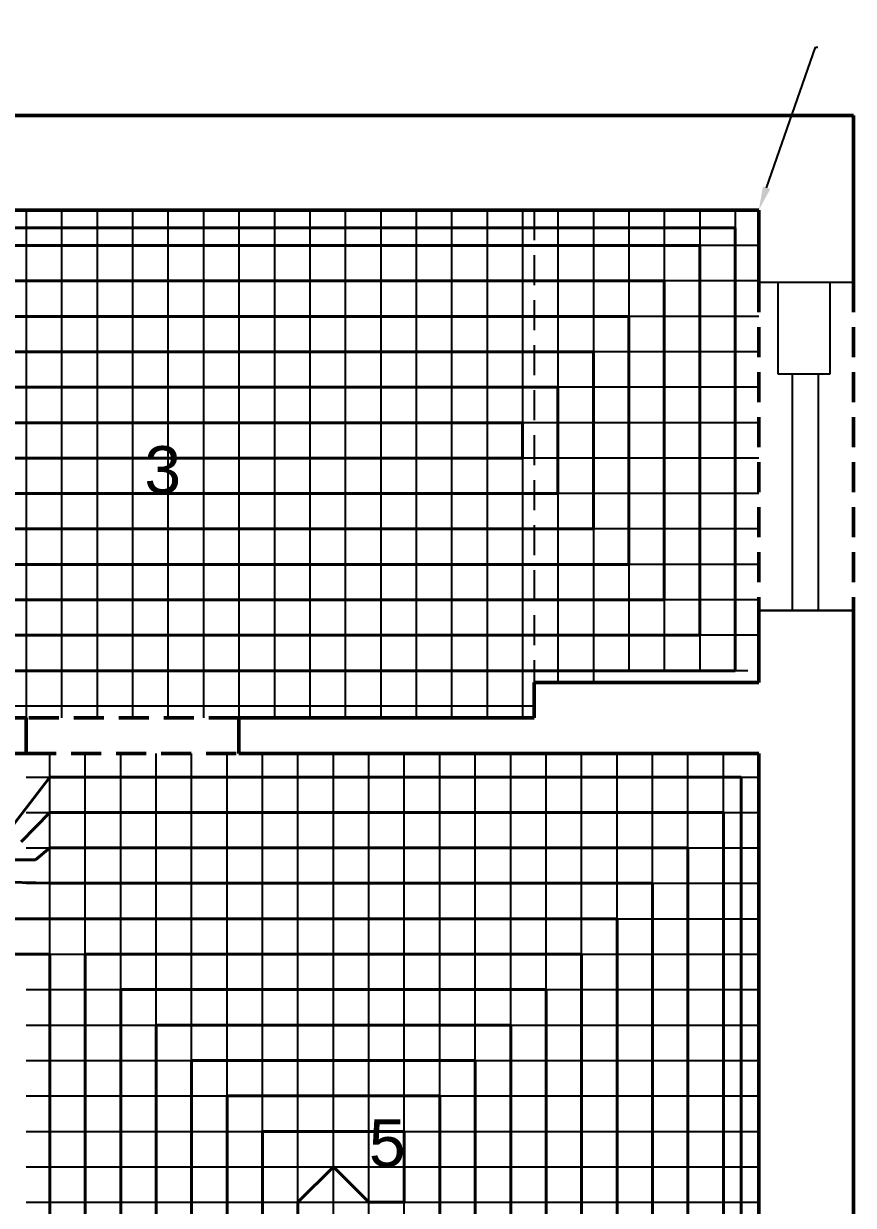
# Model space of a CAD drawing. Header units: metres. Extents: x -98677 to 89321, y -16450 to 242692.
# Drawn here: x -14954 to -11443, y 118336 to 123339 of the extents above; entities that cross this region are included whole.
import ezdxf
from ezdxf import colors
from ezdxf.entities.mleader import LeaderData, LeaderLine
from ezdxf.math import Vec2, Vec3

# ---------------------------------------------------------------- set-up
doc = ezdxf.new("R2010")
doc.units = ezdxf.units.M
doc.header["$LTSCALE"] = 0.001
doc.linetypes.add('DASHED', pattern=[19.05, 12.7, -6.35])
for name, color, linetype, lineweight in [('ajtók', 7, 'Continuous', 25), ('fűtés - előre', 1, 'Continuous', 40), ('fűtés - vissza', 5, 'Continuous', 40), ('külső fal', 7, 'Continuous', 50), ('külső fal - sz', 7, 'DASHED', 50)]:
    doc.layers.add(name, color=color, linetype=linetype, lineweight=lineweight)
for name, color, linetype in [('fűtés', 8, 'Continuous'), ('Méret', 7, 'Continuous'), ('szagatott', 7, 'DASHED')]:
    doc.layers.add(name, color=color, linetype=linetype)
doc.styles.add('dada', font='arial.ttf', dxfattribs={"height": 80})

msp = doc.modelspace()

# ---------------------------------------------------------------- linework, layer by layer
at = {"layer": 'ajtók'}
for p, q in [((-11843.107, 122244.393), (-11443.107, 122244.393)), ((-11843.107, 122244.393), (-11443.107, 122244.393)), ((-11760.685, 121854.393), (-11760.685, 122244.393)), ((-11542.045, 122244.393), (-11542.045, 121854.393)), ((-11542.045, 121854.393), (-11760.685, 121854.393)), ((-11843.107, 120854.393), (-11443.107, 120854.393)), ((-11443.107, 120854.393), (-11843.107, 120854.393))]:
    msp.add_line(p, q, dxfattribs=at)
msp.add_lwpolyline([(-11701.588, 120854.393), (-11590.576, 120854.393), (-11590.576, 121854.393), (-11701.588, 121854.393)], close=True, dxfattribs=at)
at = {"layer": 'fűtés'}
for p, q in [((-14943.107, 122549.393), (-14943.107, 120399.393)), ((-14793.107, 122549.393), (-14793.107, 120399.393)), ((-14643.107, 122549.393), (-14643.107, 120399.393)), ((-14493.107, 122549.393), (-14493.107, 120399.393)), ((-14343.107, 122549.393), (-14343.107, 120399.393)), ((-14193.107, 122549.393), (-14193.107, 120399.393)), ((-14043.107, 122549.393), (-14043.107, 120399.393)), ((-13893.107, 122549.393), (-13893.107, 120399.393)), ((-13743.107, 122549.393), (-13743.107, 120399.393)), ((-13593.107, 122549.393), (-13593.107, 120399.393)), ((-13443.107, 122549.393), (-13443.107, 120399.393)), ((-13293.107, 122549.393), (-13293.107, 120399.393)), ((-13143.107, 122549.393), (-13143.107, 120399.393)), ((-12993.107, 122549.393), (-12993.107, 120399.393)), ((-12843.107, 122549.393), (-12843.107, 120399.393)), ((-12693.107, 122549.393), (-12693.107, 120549.393)), ((-12543.107, 122549.393), (-12543.107, 120549.393)), ((-12393.107, 122549.393), (-12393.107, 120599.393)), ((-12243.107, 122549.393), (-12243.107, 120599.393)), ((-12093.107, 122549.393), (-12093.107, 120599.393)), ((-11943.107, 122549.393), (-11943.107, 120599.393)), ((-11843.107, 122399.393), (-17143.107, 122399.393)), ((-11843.107, 122249.393), (-17143.107, 122249.393)), ((-11843.107, 122099.393), (-17143.107, 122099.393)), ((-11843.107, 121949.393), (-17143.107, 121949.393)), ((-11843.107, 121799.393), (-17143.107, 121799.393)), ((-11843.107, 121649.393), (-17043.107, 121649.393)), ((-11843.107, 121499.393), (-17043.107, 121499.393)), ((-11843.107, 121349.393), (-17043.107, 121349.393)), ((-11843.107, 121199.393), (-17043.107, 121199.393)), ((-11843.107, 121049.393), (-17043.107, 121049.393)), ((-11843.107, 120899.393), (-17043.107, 120899.393)), ((-11843.107, 120749.393), (-17043.107, 120749.393)), ((-11889.217, 120599.393), (-17043.107, 120599.393)), ((-12793.107, 120449.393), (-17043.107, 120449.393)), ((-14843.107, 114449.393), (-14843.107, 120249.393)), ((-14693.107, 114449.393), (-14693.107, 120249.393)), ((-14543.107, 114449.393), (-14543.107, 120249.393)), ((-14393.107, 114449.393), (-14393.107, 120249.393)), ((-14243.107, 114449.393), (-14243.107, 120249.393)), ((-14093.107, 114449.393), (-14093.107, 120249.393)), ((-13943.107, 114449.393), (-13943.107, 120249.393)), ((-13793.107, 114449.393), (-13793.107, 120249.393)), ((-13643.107, 114449.393), (-13643.107, 120249.393)), ((-13493.107, 114449.393), (-13493.107, 120249.393)), ((-13343.107, 114449.393), (-13343.107, 120249.393)), ((-13193.107, 114449.393), (-13193.107, 120249.393)), ((-13043.107, 114449.393), (-13043.107, 120249.393)), ((-12893.107, 114449.393), (-12893.107, 120249.393)), ((-12743.107, 114449.393), (-12743.107, 120249.393)), ((-12593.107, 114449.393), (-12593.107, 120249.393)), ((-12443.107, 114449.393), (-12443.107, 120249.393)), ((-12293.107, 114449.393), (-12293.107, 120249.393)), ((-12143.107, 114449.393), (-12143.107, 120249.393)), ((-11993.107, 114449.393), (-11993.107, 120249.393))]:
    msp.add_line(p, q, dxfattribs=at)
at = {"layer": 'fűtés', "ltscale": 10000}
for p, q in [((-14943.107, 120149.393), (-11843.107, 120149.393)), ((-14943.107, 119999.393), (-11843.107, 119999.393)), ((-14943.107, 119849.393), (-11843.107, 119849.393)), ((-14943.107, 119699.393), (-11843.107, 119699.393)), ((-14943.107, 119549.393), (-11843.107, 119549.393)), ((-14943.107, 119399.393), (-11843.107, 119399.393)), ((-14943.107, 119249.393), (-11843.107, 119249.393)), ((-14943.107, 119099.393), (-11843.107, 119099.393)), ((-14943.107, 118949.393), (-11843.107, 118949.393)), ((-14943.107, 118799.393), (-11843.107, 118799.393)), ((-14943.107, 118649.393), (-11843.107, 118649.393)), ((-14943.107, 118499.393), (-11843.107, 118499.393)), ((-14943.107, 118349.393), (-11843.107, 118349.393))]:
    msp.add_line(p, q, dxfattribs=at)
at = {"layer": 'fűtés - előre', "ltscale": 10000}
for p, q in [((-16893.107, 122474.393), (-11943.107, 122474.393)), ((-11943.107, 122474.393), (-11943.107, 120749.393)), ((-16593.107, 122249.393), (-12243.107, 122249.393)), ((-12243.107, 122249.393), (-12243.107, 121049.393)), ((-16293.107, 121949.393), (-12543.107, 121949.393)), ((-12543.107, 121949.393), (-12543.107, 121349.393)), ((-15993.107, 121649.393), (-12843.107, 121649.393)), ((-12843.107, 121649.393), (-12843.107, 121499.393)), ((-14343.107, 121499.393), (-12843.107, 121499.393)), ((-12543.107, 121349.393), (-12543.107, 121199.393)), ((-13293.107, 121199.393), (-15993.107, 121199.393)), ((-12543.107, 121199.393), (-13293.107, 121199.393)), ((-12243.107, 121049.393), (-12243.107, 120899.393)), ((-12993.107, 120899.393), (-16293.107, 120899.393)), ((-12243.107, 120899.393), (-12993.107, 120899.393)), ((-11943.107, 120749.393), (-11943.107, 120599.393)), ((-12993.107, 120599.393), (-16593.107, 120599.393)), ((-12693.107, 120599.393), (-12993.107, 120599.393)), ((-11943.107, 120599.393), (-12693.107, 120599.393)), ((-14995.219, 119949.393), (-14843.107, 120149.393)), ((-14843.107, 120149.393), (-14734.946, 120149.393)), ((-14734.946, 120149.393), (-11918.107, 120149.393)), ((-11918.107, 120149.393), (-11918.107, 114524.393)), ((-14904.258, 119799.393), (-14843.107, 119849.393)), ((-14843.107, 119849.393), (-12143.107, 119849.393)), ((-12143.107, 119849.393), (-12143.107, 117149.393)), ((-15721.539, 119799.393), (-14904.258, 119799.393)), ((-15345.927, 119549.393), (-12443.107, 119549.393)), ((-12443.107, 119549.393), (-12443.107, 117449.393)), ((-15195.927, 119399.393), (-14843.107, 119399.393)), ((-14843.107, 117149.393), (-14843.107, 119399.393)), ((-14543.107, 117449.393), (-14543.107, 119249.393)), ((-14543.107, 119249.393), (-12743.107, 119249.393)), ((-12743.107, 119249.393), (-12743.107, 117749.393)), ((-14243.107, 117749.393), (-14243.107, 118949.393)), ((-14243.107, 118949.393), (-13043.107, 118949.393)), ((-13043.107, 118949.393), (-13043.107, 118049.393)), ((-13943.107, 118049.393), (-13943.107, 118649.393)), ((-13943.107, 118649.393), (-13343.107, 118649.393)), ((-13343.107, 118649.393), (-13343.107, 118349.393)), ((-13343.107, 118349.393), (-13493.107, 118349.393))]:
    msp.add_line(p, q, dxfattribs=at)
at = {"layer": 'fűtés - vissza', "ltscale": 10000}
for p, q in [((-16743.107, 122399.393), (-12093.107, 122399.393)), ((-12093.107, 122399.393), (-12093.107, 120899.393)), ((-16443.107, 122099.393), (-12393.107, 122099.393)), ((-12393.107, 122099.393), (-12393.107, 121199.393)), ((-16143.107, 121799.393), (-12693.107, 121799.393)), ((-12693.107, 121799.393), (-12693.107, 121349.393)), ((-15843.107, 121499.393), (-14343.107, 121499.393)), ((-12693.107, 121349.393), (-15843.107, 121349.393)), ((-12393.107, 121199.393), (-12393.107, 121049.393)), ((-13143.107, 121049.393), (-16143.107, 121049.393)), ((-12393.107, 121049.393), (-13143.107, 121049.393)), ((-12093.107, 120899.393), (-12093.107, 120749.393)), ((-12843.107, 120749.393), (-16443.107, 120749.393)), ((-12093.107, 120749.393), (-12843.107, 120749.393)), ((-14964.878, 119874.761), (-14843.107, 119999.393)), ((-14843.107, 119999.393), (-14693.107, 119999.393)), ((-11993.107, 119999.393), (-14693.107, 119999.393)), ((-11993.107, 114599.393), (-11993.107, 119999.393)), ((-15743.107, 119724.175), (-14843.107, 119699.393)), ((-14843.107, 119699.393), (-12293.107, 119699.393)), ((-12293.107, 119699.393), (-12293.107, 117299.393)), ((-14693.107, 117299.393), (-14693.107, 119399.393)), ((-14693.107, 119399.393), (-12593.107, 119399.393)), ((-12593.107, 119399.393), (-12593.107, 117599.393)), ((-14393.107, 117599.393), (-14393.107, 119099.393)), ((-14393.107, 119099.393), (-12893.107, 119099.393)), ((-12893.107, 119099.393), (-12893.107, 117899.393)), ((-14093.107, 117899.393), (-14093.107, 118799.393)), ((-14093.107, 118799.393), (-13193.107, 118799.393)), ((-13193.107, 118799.393), (-13193.107, 118199.393)), ((-13793.107, 118349.393), (-13643.107, 118499.393)), ((-13643.107, 118499.393), (-13493.107, 118349.393)), ((-13793.107, 118199.393), (-13793.107, 118349.393))]:
    msp.add_line(p, q, dxfattribs=at)
at = {"layer": 'külső fal'}
for p, q in [((-15309.966, 122949.393), (-11443.107, 122949.393)), ((-11843.107, 122949.393), (-11443.107, 122949.393)), ((-11443.107, 122949.393), (-11443.107, 122244.393)), ((-11843.107, 122549.393), (-15309.966, 122549.393)), ((-11843.107, 122244.393), (-11843.107, 122549.393)), ((-11843.107, 120854.393), (-11843.107, 120549.393)), ((-11843.107, 120549.393), (-11843.107, 120854.393)), ((-11443.107, 120854.393), (-11443.107, 114249.393)), ((-11843.107, 120549.393), (-12793.107, 120549.393)), ((-17043.107, 120399.393), (-14943.107, 120399.393)), ((-14943.107, 120399.393), (-14943.107, 120249.393)), ((-14043.107, 120249.393), (-14043.107, 120399.393)), ((-14043.107, 120249.393), (-14043.107, 120399.393)), ((-14943.107, 120249.393), (-15043.107, 120249.393)), ((-11843.107, 114449.393), (-11843.107, 120249.393))]:
    msp.add_line(p, q, dxfattribs=at)
at = {"layer": 'külső fal', "linetype": 'DASHED', "ltscale": 10000}
for p, q in [((-11843.107, 122244.393), (-11843.107, 120854.393)), ((-11443.107, 122244.393), (-11443.107, 120854.393))]:
    msp.add_line(p, q, dxfattribs=at)
at = {"layer": 'külső fal', "ltscale": 10000}
for p, q in [((-12793.107, 120549.393), (-12793.107, 120399.393)), ((-14043.107, 120399.393), (-12793.107, 120399.393)), ((-14043.107, 120249.393), (-11843.107, 120249.393))]:
    msp.add_line(p, q, dxfattribs=at)
at = {"layer": 'külső fal - sz', "ltscale": 10000}
for p, q in [((-14043.107, 120399.393), (-14943.107, 120399.393)), ((-14943.107, 120249.393), (-14043.107, 120249.393))]:
    msp.add_line(p, q, dxfattribs=at)
at = {"layer": 'szagatott', "ltscale": 10000}
msp.add_line((-12793.107, 122549.393), (-12793.107, 120399.393), dxfattribs=at)

# ---------------------------------------------------------------- texts
at = {"layer": 'Méret', "ltscale": 10000, "char_height": 200, "width": 450, "attachment_point": 1, "style": 'dada'}
for s, insert in [('3', (-14443.107, 121550.211)), ('5', (-13493.107, 118700.211))]:
    msp.add_mtext(s, dxfattribs=dict(at, insert=insert))

# ---------------------------------------------------------------- leaders
at = {"layer": 'Méret', "ltscale": 10000}
ml = msp.add_multileader_mtext('Standard', dxfattribs=at)
ml.set_content('', color=256, style='dada')
ml.set_leader_properties()
ml.build(insert=Vec2(0, 0))
ml.multileader.update_dxf_attribs({"text_left_attachment_type": 6, "text_right_attachment_type": 6, "arrow_head_size": 100})
ctx = ml.context
ctx.base_point, ctx.char_height, ctx.arrow_head_size, ctx.plane_origin = Vec3(-11595.613, 123238.745), 100, 100, Vec3(-11843.107, 122549.393)
ctx.left_attachment, ctx.right_attachment, ctx.text_align_type = 6, 6, 2
notes = []
notes.append((ctx, [(0, (1, 1, 0), (-11603.613, 123238.745), (1, 0), 8, [(0, [(-11843.107, 122549.393)], 256, [])])]))
ctx.mtext.insert, ctx.mtext.alignment = Vec3(-11593.613, 123338.745), 3
for ctx, leaders in notes:
    for number, flags, end, landing, length, lines in leaders:
        leader = LeaderData()
        leader.index, (leader.has_last_leader_line, leader.has_dogleg_vector, leader.attachment_direction) = number, flags
        leader.last_leader_point, leader.dogleg_vector, leader.dogleg_length = Vec3(end), Vec3(landing), length
        for number, points, colour, breaks in lines:
            line = LeaderLine()
            line.index, line.vertices, line.color, line.breaks = number, Vec3.list(points), colors.encode_raw_color(colour), breaks
            leader.lines.append(line)
        ctx.leaders.append(leader)

doc.saveas('drawing.dxf')
